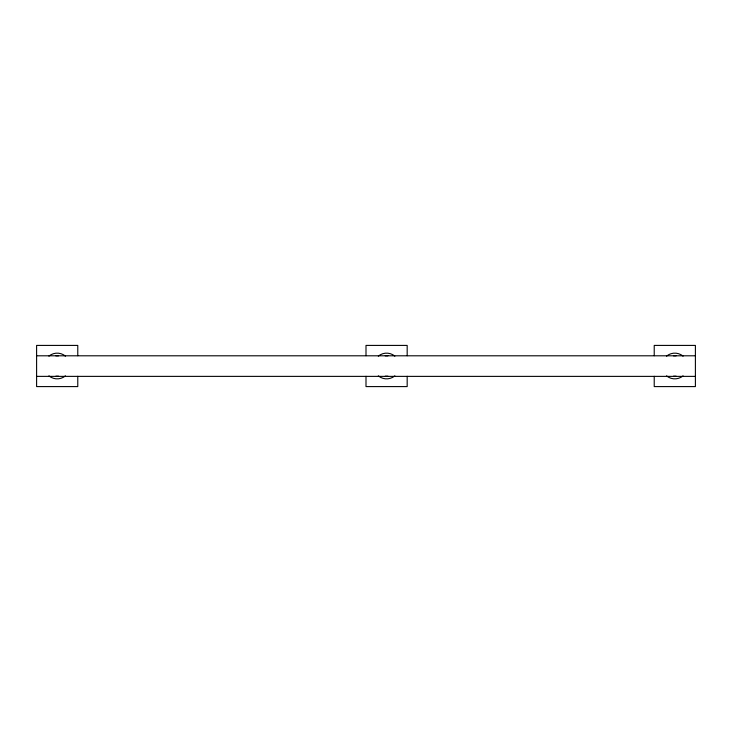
<?xml version="1.0" encoding="UTF-8"?>
<svg xmlns="http://www.w3.org/2000/svg" width="732" height="732" viewBox="0 0 732 732"><rect width="100%" height="100%" fill="white"/><g stroke="black" fill="none" stroke-linecap="round" stroke-linejoin="round"><path stroke-width="1.1" d="M55.824 355.798L58.514 355.789M385.224 355.798L387.914 355.789M673.449 355.798L676.139 355.789M58.551 376.202L55.861 376.202M387.951 376.202L385.261 376.202M676.176 376.202L673.486 376.202M36.6 355.798L695.4 355.798M36.6 376.376L695.4 376.385M654.225 355.706L654.225 345.413L695.4 345.413L695.4 386.588L654.225 386.588L654.225 376.294M407.175 355.706L407.175 345.413L366 345.413L366 355.706M407.175 376.294L407.175 386.588L366 386.588L366 376.294M77.775 355.706L77.775 345.413L36.6 345.413L36.6 386.588L77.775 386.588L77.775 376.294M394.859 375.855A12.865 12.865 0 0 1 378.316 375.855M378.316 356.145A12.865 12.865 0 0 1 394.859 356.145M683.084 375.855A12.865 12.865 0 0 1 666.541 375.855M666.541 356.145A12.865 12.865 0 0 1 683.084 356.145M65.459 375.855A12.865 12.865 0 0 1 48.916 375.855M48.916 356.145A12.865 12.865 0 0 1 65.459 356.145"/></g></svg>
